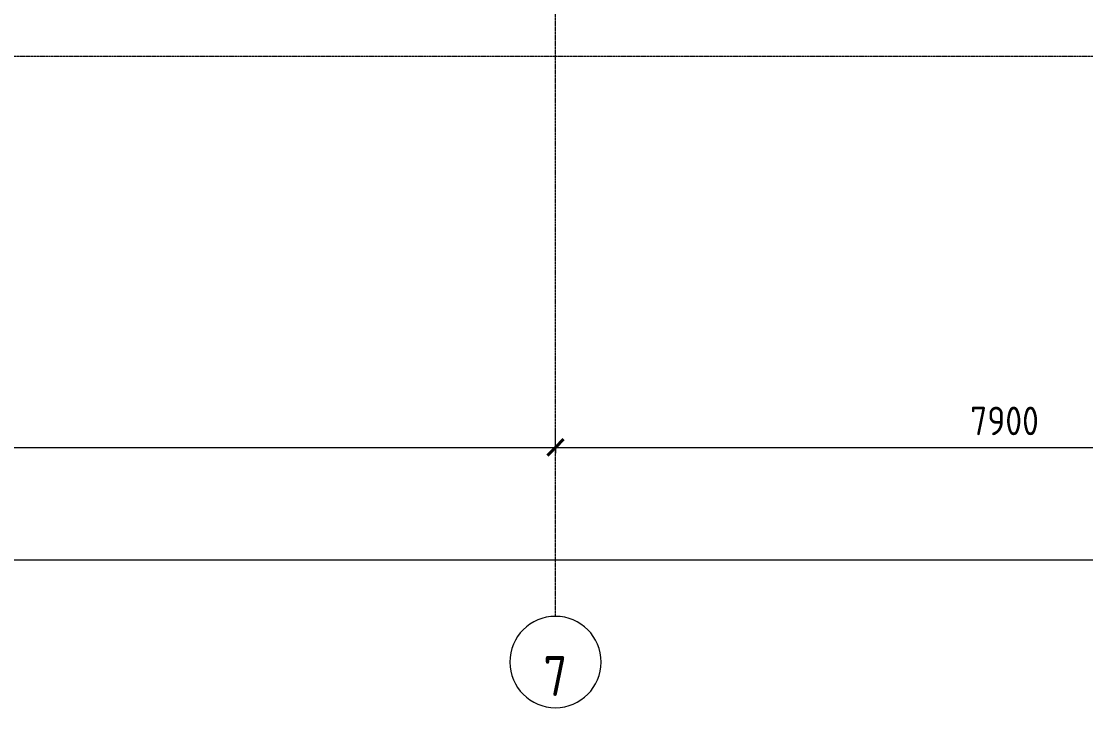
# Model space of a CAD drawing. Header units: millimetres. Extents: x -10915 to 62537, y -37640 to 44223.
# Drawn here: x 25867 to 35197, y -5710 to 301 of the extents above; entities that cross this region are included whole.
import ezdxf

# ---------------------------------------------------------------- set-up
doc = ezdxf.new("R2010")
doc.units = ezdxf.units.MM
doc.linetypes.add('ADSK_Линия сетки', pattern=[25, 20, -2.5, 0, -2.5])
for name, color, linetype, lineweight in [('Оси', 7, 'Continuous', 9), ('Размеры', 7, 'Continuous', 9), ('Размеры-100', 7, 'Continuous', 9)]:
    doc.layers.add(name, color=color, linetype=linetype, lineweight=lineweight)
doc.styles.add('GOST Common', font='GOST_Common.ttf', dxfattribs={"width": 0.9, "height": 350})
doc.styles.add('GOST Common_1', font='GOST_Common.ttf', dxfattribs={"width": 0.9, "height": 250})
doc.dimstyles.new('ADSK_Основной_2_5_мм', dxfattribs={"dimscale": 304.8, "dimtxt": 251.428749, "dimasz": 0.463911, "dimexe": 0.492126, "dimexo": 0.492126, "dimgap": 0.098425, "dimtad": 1, "dimrnd": 0.01, "dimdsep": 46, "dimtxsty": 'GOST Common_1', "dimblk1": 'OBLIQUE', "dimblk2": 'OBLIQUE', "dimsah": 1, "dimcen": 0.09, "dimdle": 0.492126, "dimazin": 2, "dimtfac": 1, "dimtdec": 4, "dimtix": 1, "dimtmove": 0, "dimatfit": 3, "dimfxl": 1, "dimtvp": 1, "dimtolj": 1, "dimtzin": 0, "dimlwd": 20, "dimlwe": 20, "dimarcsym": 2})

# ---------------------------------------------------------------- blocks, each defined once
blk = doc.blocks.new('Ось сетки - Круг_Ø8 мм-8258-План полов 4-го этажа')
at = {"layer": 'Оси', "lineweight": 20}
for start, end in [(360, 180), (180, 360)]:
    blk.add_arc((0, 0), 4, start, end, dxfattribs=at)
blk = doc.blocks.new('DIMBLOCK6-План полов 4-го этажа')
at = {"layer": 'Размеры-100', "lineweight": 20, "transparency": 16777216}
for p, q in [((18049.6, -3430.2), (18049.6, -3280.2)), ((30549.6, -3430.2), (30549.6, -3280.2)), ((18049.6, -3430.2), (30549.6, -3430.2)), ((18049.6, -3430.2), (18049.6, -3480.2)), ((30549.6, -3430.2), (30549.6, -3480.2))]:
    blk.add_line(p, q, dxfattribs=at)
at = {"layer": 'Размеры-100', "lineweight": 40, "transparency": 16777216}
for p, q in [((18049.6, -3430.2), (17978.9, -3500.9)), ((18049.6, -3430.2), (18120.3, -3359.5)), ((30549.6, -3430.2), (30478.9, -3500.9)), ((30549.6, -3430.2), (30620.3, -3359.5))]:
    blk.add_line(p, q, dxfattribs=at)
at = {"layer": 'Размеры-100', "color": 0, "lineweight": 20, "transparency": 16777216, "insert": (23928.8, -3073.5), "char_height": 250, "width": 889.802, "attachment_point": 1, "line_spacing_factor": 1.022761, "style": 'GOST Common_1'}
blk.add_mtext('12500', dxfattribs=at)
blk = doc.blocks.new('_Oblique')
at = {"color": 0, "linetype": 'ByBlock', "lineweight": -2}
blk.add_line((-0.5, -0.5), (0.5, 0.5), dxfattribs=at)
blk = doc.blocks.new('DIMBLOCK7-План полов 4-го этажа')
at = {"layer": 'Размеры-100', "lineweight": 20, "transparency": 16777216}
for p, q in [((30549.6, -3430.2), (30549.6, -3280.2)), ((38449.6, -3430.2), (38449.6, -3280.2)), ((30549.6, -3430.2), (38449.6, -3430.2)), ((30549.6, -3430.2), (30549.6, -3480.2)), ((38449.6, -3430.2), (38449.6, -3480.2))]:
    blk.add_line(p, q, dxfattribs=at)
at = {"layer": 'Размеры-100', "lineweight": 40, "transparency": 16777216}
for p, q in [((30549.6, -3430.2), (30478.9, -3500.9)), ((30549.6, -3430.2), (30620.3, -3359.5)), ((38449.6, -3430.2), (38378.9, -3500.9)), ((38449.6, -3430.2), (38520.3, -3359.5))]:
    blk.add_line(p, q, dxfattribs=at)
at = {"layer": 'Размеры-100', "color": 0, "lineweight": 20, "transparency": 16777216, "insert": (34184.2, -3073.5), "char_height": 250, "width": 756.843, "attachment_point": 1, "line_spacing_factor": 1.022761, "style": 'GOST Common_1'}
blk.add_mtext('7900', dxfattribs=at)
blk = doc.blocks.new('DIMBLOCK12-План полов 4-го этажа')
at = {"layer": 'Размеры-100', "lineweight": 20, "transparency": 16777216}
for p, q in [((-6500.4, -4414.6), (-6500.4, -4264.6)), ((55349.6, -4414.6), (55349.6, -4264.6)), ((-6650.4, -4414.6), (55499.6, -4414.6)), ((-6500.4, -4414.6), (-6500.4, -4464.6)), ((55349.6, -4414.6), (55349.6, -4464.6))]:
    blk.add_line(p, q, dxfattribs=at)
at = {"layer": 'Размеры-100', "lineweight": 40, "transparency": 16777216}
for p, q in [((-6500.4, -4414.6), (-6429.7, -4343.9)), ((55349.6, -4414.6), (55420.3, -4343.9)), ((-6500.4, -4414.6), (-6571.1, -4485.3)), ((55349.6, -4414.6), (55278.9, -4485.3))]:
    blk.add_line(p, q, dxfattribs=at)
at = {"layer": 'Размеры-100', "color": 0, "lineweight": 20, "transparency": 16777216, "insert": (24053.8, -4057.9), "char_height": 250, "width": 889.802, "attachment_point": 1, "line_spacing_factor": 1.022761, "style": 'GOST Common_1'}
blk.add_mtext('61850', dxfattribs=at)

msp = doc.modelspace()

# ---------------------------------------------------------------- linework, layer by layer
at = {"layer": 'Оси', "linetype": 'ADSK_Линия сетки'}
for p, q in [((30549.565, -4909.651), (30549.565, 13602.465)), ((-10114.729, -5), (50470.443, -5))]:
    msp.add_line(p, q, dxfattribs=at)

# ---------------------------------------------------------------- block references
at = {"layer": 'Оси', "lineweight": 20, "xscale": 99.99999999999993, "yscale": 99.99999999999993, "zscale": 99.99999999999993}
msp.add_blockref('Ось сетки - Круг_Ø8 мм-8258-План полов 4-го этажа', (30549.565, -5309.651), dxfattribs=at)

# ---------------------------------------------------------------- texts
at = {"layer": 'Оси', "insert": (30548.735, -5432.555), "char_height": 350, "width": 232.2, "attachment_point": 5, "line_spacing_factor": 1.022766, "style": 'GOST Common'}
msp.add_mtext('\\pxqc,t0.25714,0.51429,0.77143,1.02857,1.28571,1.54286,1.8,2.05714,2.31429,2.57143,2.82857,3.08571,3.34286,3.6,3.85714,4.11429,4.37143,4.62857,4.88571,5.14286,5.4,5.65714,5.91429,6.17143,6.42857,6.68571,6.94286,7.2,7.45714,7.71429,7.97143,8.22857;{7}', dxfattribs=at)

# ---------------------------------------------------------------- dimensions: what is measured, and where the dimension line sits
at = {"layer": 'Размеры', "lineweight": 20}
for base, p1, p2, override, picture, middle in [((30549.565, -3430.171), (18049.565, -3330.186), (30549.565, -3330.186), {"dimpost": '<>', "dimfxl": 12500}, 'DIMBLOCK6-План полов 4-го этажа', (24299.565, -3275.171)), ((38449.565, -3430.171), (30549.565, -3330.186), (38449.565, -3330.186), {"dimpost": '<>', "dimfxl": 7900}, 'DIMBLOCK7-План полов 4-го этажа', (34499.565, -3275.171)), ((55349.565, -4414.564), (-6500.435, -4314.579), (55349.565, -4314.579), {"dimpost": '<>', "dimfxl": 61850}, 'DIMBLOCK12-План полов 4-го этажа', (24424.565, -4259.564))]:
    dim = msp.add_linear_dim(base=base, p1=p1, p2=p2, dimstyle='ADSK_Основной_2_5_мм', override=override, dxfattribs=at)
    dim.commit()
    dim.dimension.update_dxf_attribs({"geometry": picture, "text_midpoint": middle})

doc.saveas('drawing.dxf')
